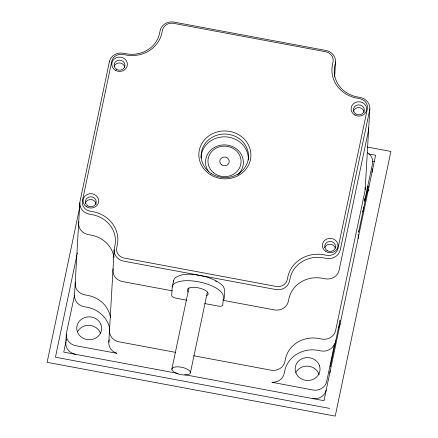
<?xml version="1.0" encoding="UTF-8"?>
<svg xmlns="http://www.w3.org/2000/svg" width="438" height="438" viewBox="0 0 438 438"><rect width="100%" height="100%" fill="white"/><g stroke="black" fill="none" stroke-linecap="round" stroke-linejoin="round"><path stroke-width="0.66" d="M65.793 342.855L66.286 334.325M109.232 339.74L109.002 340.852A11.837 10.884 3.3 0 0 116.875 353.318L75.851 345.752A11.837 10.884 3.3 0 1 66.477 332.913L74.504 295.267L79.836 202.739M108.805 342.264L114.143 249.731M223.5 299.472A4.736 1.84 11.9 0 0 224.174 298.656C224.365 293.86 226.003 288.012 221.524 284.574C217.111 280.868 211.718 278.667 206.282 276.925C196.153 274.626 183.621 271.609 174.565 278.294L173.541 280.769L172.194 287.175L171.712 295.519A4.736 1.84 11.9 0 0 176.251 298.24L186.873 300.222M173.464 282.056L173.541 280.769M334.648 76.869L335.513 61.911M365.166 189.572L369.814 108.909M80.006 205.931L47.107 362.319L335.223 416.1L390.893 151.444L367.383 147.059M76.809 255.562L55.429 357.216L329.6 408.397M77.088 254.221L77.373 252.885M65.859 342.073L63.745 352.114L178.08 373.461M66.127 340.786L66.417 339.39M171.844 369.179L188.964 287.81M190.437 372.65L207.409 291.949M364.482 201.436L372.503 163.79A11.837 10.884 3.3 0 0 367.405 152.594M368.889 153.99L375.601 155.244L323.972 400.693L184.781 374.709M372.245 161.272L374.255 161.649M215.589 281.125L216.925 281.371M172.287 290.848L122.531 281.557A11.837 10.884 3.3 0 1 113.157 268.718M223.385 300.386L274.489 309.923A11.837 10.884 3.3 0 0 288.352 301.421L288.932 298.645A28.404 26.127 3.3 0 1 322.204 278.239L325.226 278.803A11.837 10.884 3.3 0 0 339.089 270.301L368.446 130.716A11.837 10.884 3.3 0 0 368.632 127.88M204.798 303.567L218.075 306.047A4.736 1.84 11.9 0 0 222.827 305.062L223.309 296.718A26.039 10.118 11.9 0 0 198.337 281.749A26.039 10.118 11.9 0 0 172.194 287.175M175.534 352.366L119.059 341.821A11.837 10.884 3.3 0 1 109.686 328.982M193.689 355.755L271.012 370.187A11.837 10.884 3.3 0 0 284.875 361.684L285.461 358.914A28.404 26.127 3.3 0 1 318.727 338.503L321.749 339.067A11.837 10.884 3.3 0 0 335.612 330.564L364.974 190.979A11.837 10.884 3.3 0 0 365.078 187.437M75.38 281.99A11.837 10.884 3.3 0 0 84.753 294.829L87.775 295.393A28.404 26.127 3.3 0 1 110.518 317.698M78.856 221.721A11.837 10.884 3.3 0 0 88.23 234.565L91.246 235.129A28.404 26.127 3.3 0 1 113.995 257.435M335.437 340.742A11.837 10.884 3.3 0 1 334.528 345.752M363.743 207.42A11.837 10.884 3.3 0 1 362.56 211.806M358.558 230.826A11.837 10.884 3.3 0 1 358.569 232.249L368.303 185.947A11.837 10.884 3.3 0 1 367.723 187.261M358.07 234.237A11.837 10.884 3.3 0 1 358.092 238.486M75.363 354.282A11.837 10.884 3.3 0 1 65.864 342.144M339.751 321.076A11.837 10.884 3.3 0 0 340.025 320.408L330.285 366.715A11.837 10.884 3.3 0 0 330.301 365.998M340.134 323.857A11.837 10.884 3.3 0 1 338.393 327.777M368.418 189.397A11.837 10.884 3.3 0 1 366.677 193.311M326.217 390.023A11.837 10.884 3.3 0 1 312.36 398.525M372.119 168.772A11.837 10.884 3.3 0 1 372.01 172.32M330.028 370.822A11.837 10.884 3.3 0 1 329.809 372.946M295.907 372.47A12.45 11.454 3.3 0 1 308.253 366.184A12.45 11.454 3.3 0 1 319.11 374.66M77.504 331.697A12.45 11.454 3.3 0 1 89.44 325.379A12.45 11.454 3.3 0 1 100.461 333.17M74.504 295.267A11.837 10.884 3.3 0 0 84.069 306.693L87.091 307.257A28.404 26.127 3.3 0 1 109.746 329.004M364.263 198.6A11.837 10.884 3.3 0 1 364.504 200.724M208.767 171.931A18.938 17.416 3.3 0 1 212.89 148.416A18.938 17.416 3.3 0 1 238.694 150.957A18.938 17.416 3.3 0 1 237.79 174.795M201.004 158.041A23.668 21.774 3.3 0 1 225.57 136.848A23.668 21.774 3.3 0 1 248.291 160.116M353.428 111.329A5.442 5.01 3.3 0 1 359.198 107.66A5.442 5.01 3.3 0 1 364.12 112.336M324.799 247.607A5.442 5.01 3.3 0 1 330.285 244.24A5.442 5.01 3.3 0 1 335.294 248.28M85.295 203.566A5.442 5.01 3.3 0 1 90.967 199.569A5.442 5.01 3.3 0 1 96.07 204.256M188.176 291.943A10.654 4.139 11.9 0 1 198.447 287.865A10.654 4.139 11.9 0 1 206.687 295.721M114.11 66.653A5.442 5.01 3.3 0 1 119.7 62.973A5.442 5.01 3.3 0 1 124.764 67.337M82.415 200.796L82.311 201.392A9.466 8.705 3.3 0 0 89.303 210.974L94.893 212.096A30.775 28.306 3.3 0 1 117.614 243.227L116.617 248.39A9.466 8.705 3.3 0 0 123.609 257.966L276.778 286.561A9.466 8.705 3.3 0 0 287.12 280.216L288.286 275.086A30.775 28.306 3.3 0 1 321.892 254.473L327.514 255.436A9.466 8.705 3.3 0 0 337.851 249.096L367.449 108.394A9.466 8.705 3.3 0 0 360.458 98.818L354.873 97.696A30.775 28.306 3.3 0 1 332.146 66.565L333.143 61.402A9.466 8.705 3.3 0 0 326.157 51.826L172.983 23.23A9.466 8.705 3.3 0 0 162.646 29.57L161.474 34.706A30.775 28.306 3.3 0 1 127.869 55.319L122.246 54.35A9.466 8.705 3.3 0 0 111.909 60.696L82.415 200.796M334.533 343.808L326.71 381.493A11.837 10.884 3.3 0 1 312.847 389.995L271.867 382.248A11.837 10.884 3.3 0 0 284.191 373.554L284.777 370.778A28.404 26.127 3.3 0 1 318.043 350.373L321.065 350.937A11.837 10.884 3.3 0 0 334.533 343.808M109.391 61.742L80.034 201.327A11.837 10.884 3.3 0 0 89.401 214.166L92.423 214.73A28.404 26.127 3.3 0 1 114.92 245.548L114.334 248.319A11.837 10.884 3.3 0 0 123.708 261.163L275.666 289.529A11.837 10.884 3.3 0 0 289.529 281.026L290.109 278.25A28.404 26.127 3.3 0 1 323.381 257.84L326.398 258.404A11.837 10.884 3.3 0 0 340.26 249.901L369.623 110.321A11.837 10.884 3.3 0 0 360.25 97.477L357.227 96.913A28.404 26.127 3.3 0 1 334.736 66.1L335.316 63.324A11.837 10.884 3.3 0 0 325.949 50.485L173.99 22.119A11.837 10.884 3.3 0 0 160.127 30.622L159.541 33.398A28.404 26.127 3.3 0 1 126.275 53.803L123.253 53.239A11.837 10.884 3.3 0 0 109.391 61.742M319.362 365.412L319.067 364.712A12.45 11.454 3.3 0 0 297.845 361.843A12.45 11.454 3.3 0 0 305.5 380.321A12.45 11.454 3.3 0 0 319.362 365.412M100.954 324.64L100.663 323.939A12.45 11.454 3.3 0 0 79.437 321.07A12.45 11.454 3.3 0 0 87.091 339.554A12.45 11.454 3.3 0 0 100.954 324.64M221.404 164.65A4.736 4.353 3.3 0 0 229.151 162.252A4.736 4.353 3.3 0 0 222.958 157.253A4.736 4.353 3.3 0 0 221.404 164.65M213.651 172.807A16.567 15.242 3.3 0 0 240.769 164.42A16.567 15.242 3.3 0 0 219.093 146.927A16.567 15.242 3.3 0 0 213.651 172.807M211.789 173.881A23.668 21.774 3.3 0 0 248.45 157.335A23.668 21.774 3.3 0 0 214.242 136.251A23.668 21.774 3.3 0 0 211.789 173.881M327.12 250.613A5.442 5.01 3.3 0 0 335.552 246.808A5.442 5.01 3.3 0 0 327.684 241.957A5.442 5.01 3.3 0 0 327.12 250.613M86.549 206.818A7.813 7.189 3.3 0 0 98.649 201.354A7.813 7.189 3.3 0 0 87.359 194.395A7.813 7.189 3.3 0 0 86.549 206.818M87.803 205.937A5.442 5.01 3.3 0 0 96.234 202.132A5.442 5.01 3.3 0 0 88.367 197.281A5.442 5.01 3.3 0 0 87.803 205.937M355.853 114.017A5.442 5.01 3.3 0 0 364.285 110.212A5.442 5.01 3.3 0 0 356.417 105.361A5.442 5.01 3.3 0 0 355.853 114.017M354.605 114.893A7.813 7.189 3.3 0 0 366.705 109.434A7.813 7.189 3.3 0 0 355.415 102.476A7.813 7.189 3.3 0 0 354.605 114.893M115.282 70.222A7.813 7.189 3.3 0 0 127.381 64.758A7.813 7.189 3.3 0 0 116.092 57.8A7.813 7.189 3.3 0 0 115.282 70.222M116.535 69.341A5.442 5.01 3.3 0 0 124.967 65.536A5.442 5.01 3.3 0 0 117.099 60.685A5.442 5.01 3.3 0 0 116.535 69.341M210.536 174.762A26.039 23.953 3.3 0 0 250.864 156.563A26.039 23.953 3.3 0 0 213.24 133.366A26.039 23.953 3.3 0 0 210.536 174.762M325.872 251.489A7.813 7.189 3.3 0 0 337.972 246.03A7.813 7.189 3.3 0 0 326.682 239.071A7.813 7.189 3.3 0 0 325.872 251.489M174.417 372.311A9.466 3.679 11.9 0 0 190.065 373.548A9.466 3.679 11.9 0 0 178.939 366.885A9.466 3.679 11.9 0 0 174.417 372.311"/></g></svg>
